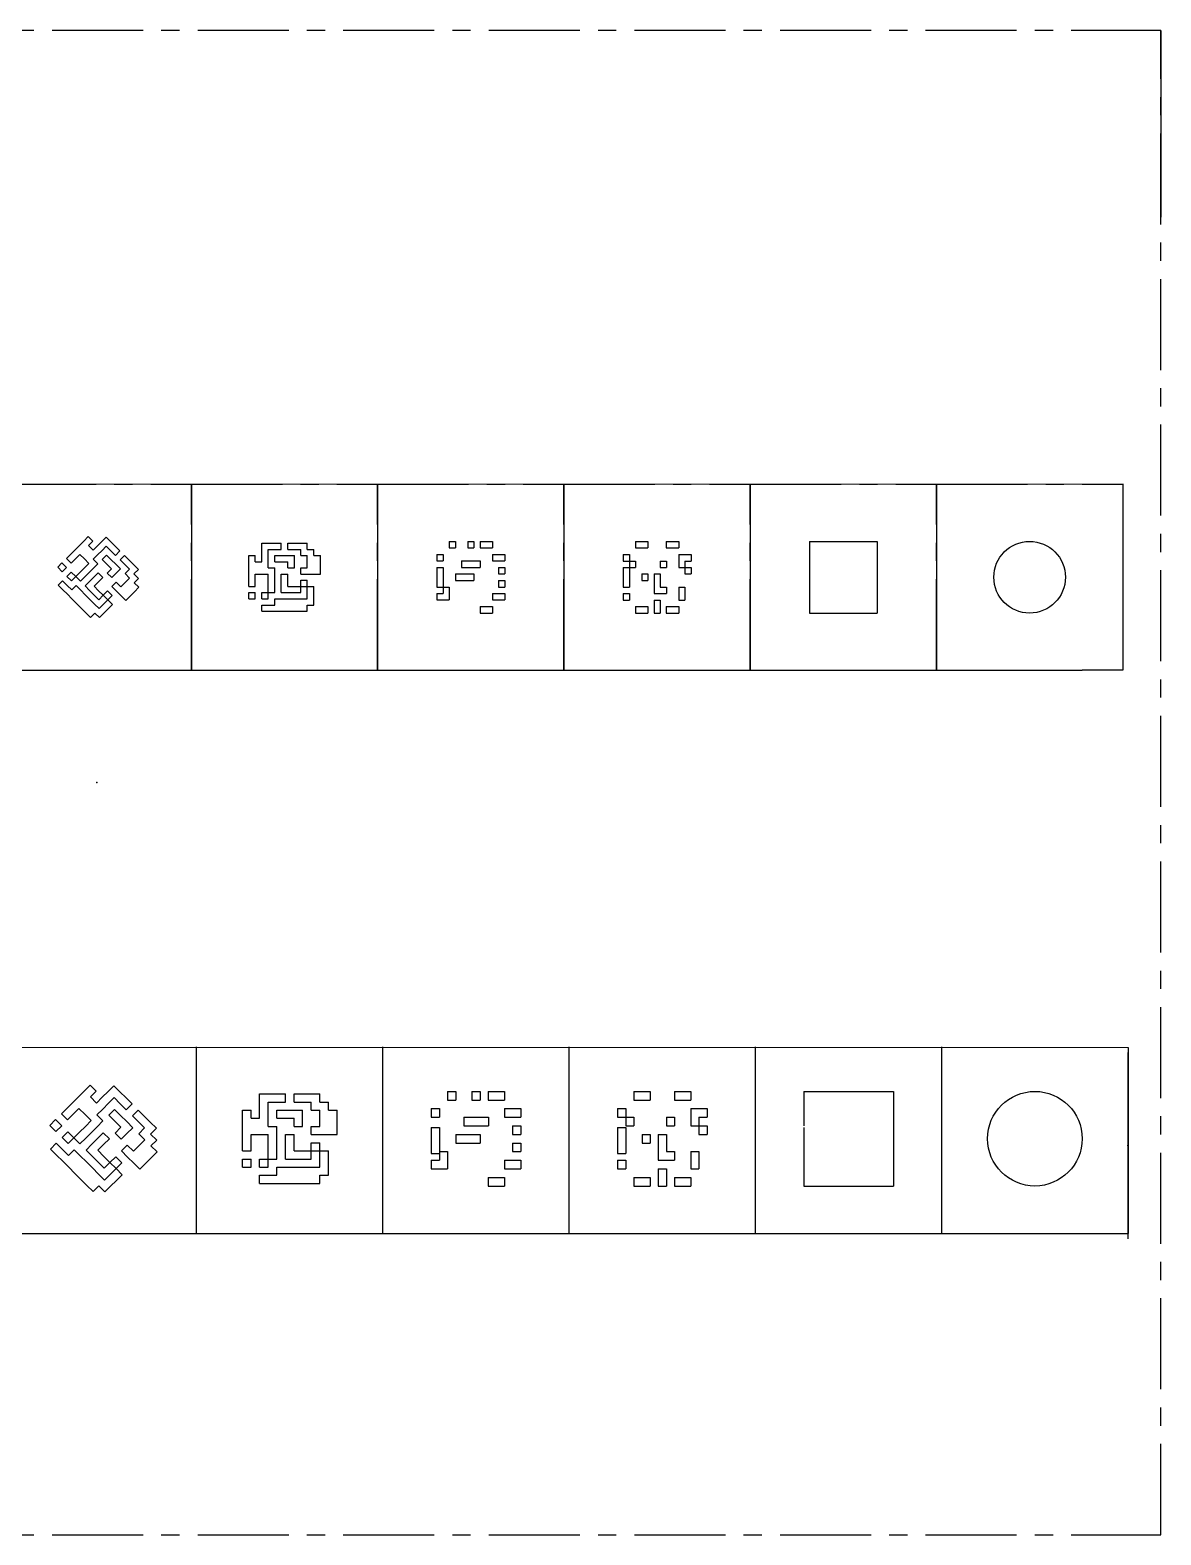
# Model space of a CAD drawing. Header units: millimetres. Extents: x -148 to 148, y -105 to 105.
# Drawn here: x -9.3 to 148.5, y -105 to 105 of the extents above; entities that cross this region are included whole.
import ezdxf

# ---------------------------------------------------------------- set-up
doc = ezdxf.new("R2010")
doc.units = ezdxf.units.MM
doc.header["$PDSIZE"] = -1
doc.linetypes.add('CENTERX2', pattern=[20.32, 12.7, -2.54, 2.54, -2.54])

msp = doc.modelspace()

# ---------------------------------------------------------------- linework, layer by layer
at = {"color": 7, "linetype": 'CENTERX2'}
for p, q in [((-148.5, 105), (148.5, 105)), ((148.5, -105), (148.5, 105)), ((-12.82, 41.64), (13.18, 41.64)), ((13.18, 15.68), (13.18, 41.68)), ((13.18, 41.64), (39.18, 41.64)), ((39.18, 15.68), (39.18, 41.68)), ((39.18, 41.64), (65.18, 41.64)), ((65.18, 41.64), (91.18, 41.64)), ((65.18, 15.68), (65.18, 41.64)), ((91.18, 41.64), (117.18, 41.64)), ((91.18, 15.68), (91.18, 41.64)), ((117.18, 41.64), (143.18, 41.64)), ((117.18, 15.68), (117.18, 41.64)), ((-148.5, -105), (148.5, -105))]:
    msp.add_line(p, q, dxfattribs=at)
at = {"color": 7, "linetype": 'Continuous'}
for p, q in [((148.5, 104.88), (148.5, 78.88)), ((-116.82, 41.68), (137.5, 41.64)), ((13.18, 41.68), (13.18, 15.68)), ((39.18, 41.68), (39.18, 15.68)), ((65.18, 41.68), (65.18, 15.68)), ((91.18, 41.68), (91.18, 15.68)), ((117.18, 41.68), (117.18, 15.68)), ((137.5, 41.64), (143.18, 41.64)), ((143.18, 41.68), (143.18, 15.68)), ((-2.44, 33.09), (-1.83, 33.7)), ((-1.83, 33.7), (-1.22, 34.31)), ((-1.22, 34.31), (-0.58, 33.67)), ((-1.19, 33.06), (-0.58, 33.67)), ((0.06, 33.02), (0.67, 33.63)), ((0.67, 33.63), (1.28, 34.24)), ((1.28, 34.24), (1.92, 33.6)), ((49.17, 33.65), (49.17, 32.74)), ((49.17, 33.65), (50.03, 33.65)), ((50.03, 33.65), (50.03, 32.74)), ((51.75, 33.65), (52.61, 33.65)), ((51.75, 33.65), (51.75, 32.74)), ((52.61, 33.65), (52.61, 32.74)), ((53.47, 33.65), (54.33, 33.65)), ((53.47, 33.65), (53.47, 32.74)), ((54.33, 33.65), (55.2, 33.65)), ((55.2, 33.65), (55.2, 32.74)), ((75.17, 33.64), (76.03, 33.64)), ((75.17, 33.64), (75.17, 32.73)), ((76.03, 33.64), (76.89, 33.64)), ((76.89, 33.64), (76.89, 32.73)), ((79.47, 33.64), (79.47, 32.73)), ((79.47, 33.64), (80.33, 33.64)), ((80.33, 33.64), (81.2, 33.64)), ((81.2, 33.64), (81.2, 32.73)), ((99.45, 33.64), (99.45, 32.73)), ((99.45, 33.64), (100.31, 33.64)), ((100.31, 33.64), (101.17, 33.64)), ((101.17, 33.64), (102.03, 33.64)), ((102.03, 33.64), (102.89, 33.64)), ((102.89, 33.64), (103.75, 33.64)), ((103.75, 33.64), (104.61, 33.64)), ((104.61, 33.64), (105.47, 33.64)), ((105.47, 33.64), (106.33, 33.64)), ((106.33, 33.64), (107.2, 33.64)), ((107.2, 33.64), (108.06, 33.64)), ((108.06, 33.64), (108.92, 33.64)), ((108.92, 33.64), (108.92, 32.73)), ((-4.27, 31.26), (-3.66, 31.87)), ((-3.66, 31.87), (-3.05, 32.48)), ((-3.05, 32.48), (-2.44, 33.09)), ((-3.01, 31.23), (-2.41, 31.84)), ((-2.41, 31.84), (-1.76, 31.2)), ((-1.19, 33.06), (-0.55, 32.41)), ((-0.55, 32.41), (0.06, 33.02)), ((-0.51, 31.16), (0.1, 31.77)), ((0.1, 31.77), (0.71, 32.38)), ((0.71, 32.38), (1.31, 32.99)), ((0.74, 31.13), (1.35, 31.74)), ((1.31, 32.99), (1.96, 32.35)), ((1.35, 31.74), (1.99, 31.09)), ((1.92, 33.6), (2.57, 32.95)), ((1.96, 32.35), (2.6, 31.7)), ((2.57, 32.95), (3.21, 32.31)), ((2.6, 31.7), (3.21, 32.31)), ((3.24, 31.06), (3.85, 31.67)), ((3.85, 31.67), (4.49, 31.03)), ((21.18, 30.8), (21.18, 31.66)), ((21.18, 31.66), (22.09, 31.66)), ((22.09, 30.8), (22.09, 31.66)), ((23, 33.38), (23.91, 33.38)), ((23, 32.52), (23, 33.38)), ((23, 31.66), (23, 32.52)), ((23, 30.8), (23, 31.66)), ((23.91, 33.38), (24.82, 33.38)), ((23.91, 31.66), (23.91, 32.52)), ((23.91, 32.52), (24.82, 32.52)), ((23.91, 30.8), (23.91, 31.66)), ((24.82, 33.38), (25.73, 33.38)), ((24.82, 32.52), (25.73, 32.52)), ((24.82, 30.8), (24.82, 31.66)), ((24.82, 31.66), (25.73, 31.66)), ((25.73, 32.52), (25.73, 33.38)), ((25.73, 31.66), (26.64, 31.66)), ((26.64, 33.38), (27.55, 33.38)), ((26.64, 32.52), (26.64, 33.38)), ((26.64, 32.52), (27.55, 32.52)), ((26.64, 31.66), (27.55, 31.66)), ((27.55, 33.38), (28.45, 33.38)), ((27.55, 32.52), (28.45, 32.52)), ((27.55, 30.8), (27.55, 31.66)), ((28.45, 33.38), (29.36, 33.38)), ((28.45, 31.66), (28.45, 32.52)), ((28.45, 31.66), (29.36, 31.66)), ((29.36, 32.52), (29.36, 33.38)), ((29.36, 32.52), (30.27, 32.52)), ((29.36, 30.8), (29.36, 31.66)), ((30.27, 31.66), (30.27, 32.52)), ((30.27, 31.66), (31.18, 31.66)), ((31.18, 30.8), (31.18, 31.66)), ((47.45, 31.83), (47.45, 30.92)), ((47.45, 31.83), (48.31, 31.83)), ((48.31, 31.83), (48.31, 30.92)), ((49.17, 32.74), (50.03, 32.74)), ((51.75, 32.74), (52.61, 32.74)), ((53.47, 32.74), (54.33, 32.74)), ((54.33, 32.74), (55.2, 32.74)), ((55.2, 31.83), (56.06, 31.83)), ((55.2, 31.83), (55.2, 30.92)), ((56.06, 31.83), (56.92, 31.83)), ((56.92, 31.83), (56.92, 30.92)), ((73.45, 31.82), (74.31, 31.82)), ((73.45, 31.82), (73.45, 30.91)), ((74.31, 31.82), (74.31, 30.91)), ((75.17, 32.73), (76.03, 32.73)), ((76.03, 32.73), (76.89, 32.73)), ((79.47, 32.73), (80.33, 32.73)), ((80.33, 32.73), (81.2, 32.73)), ((81.2, 31.82), (81.2, 30.91)), ((81.2, 31.82), (82.06, 31.82)), ((82.06, 31.82), (82.92, 31.82)), ((82.92, 31.82), (82.92, 30.91)), ((99.45, 32.73), (99.45, 31.82)), ((99.45, 31.82), (99.45, 30.91)), ((108.92, 32.73), (108.92, 31.82)), ((108.92, 31.82), (108.92, 30.91)), ((-5.48, 30.05), (-4.88, 30.66)), ((-5.48, 30.05), (-4.84, 29.4)), ((-4.88, 30.66), (-4.23, 30.01)), ((-4.84, 29.4), (-4.23, 30.01)), ((-4.27, 31.26), (-3.62, 30.62)), ((-3.62, 30.62), (-3.01, 31.23)), ((-2.34, 29.34), (-1.73, 29.94)), ((-1.76, 31.2), (-1.12, 30.55)), ((-1.73, 29.94), (-1.12, 30.55)), ((-1.09, 29.3), (-0.48, 29.91)), ((-0.51, 31.16), (0.13, 30.52)), ((-0.48, 29.91), (0.13, 30.52)), ((0.74, 31.13), (1.38, 30.49)), ((1.38, 30.49), (2.03, 29.84)), ((1.42, 29.23), (2.03, 29.84)), ((1.99, 31.09), (2.63, 30.45)), ((2.63, 30.45), (3.28, 29.81)), ((2.67, 29.2), (3.28, 29.81)), ((3.24, 31.06), (3.89, 30.42)), ((3.89, 30.42), (4.53, 29.77)), ((3.92, 29.17), (4.53, 29.77)), ((4.49, 31.03), (5.14, 30.38)), ((5.14, 30.38), (5.78, 29.74)), ((5.17, 29.13), (5.78, 29.74)), ((21.18, 29.94), (21.18, 30.8)), ((21.18, 29.08), (21.18, 29.94)), ((22.09, 30.8), (23, 30.8)), ((23.91, 29.94), (23.91, 30.8)), ((23.91, 29.94), (24.82, 29.94)), ((24.82, 30.8), (25.73, 30.8)), ((24.82, 29.08), (24.82, 29.94)), ((25.73, 30.8), (26.64, 30.8)), ((26.64, 29.94), (26.64, 30.8)), ((26.64, 29.94), (27.55, 29.94)), ((27.55, 29.94), (27.55, 30.8)), ((28.45, 29.94), (29.36, 29.94)), ((28.45, 29.08), (28.45, 29.94)), ((29.36, 29.94), (29.36, 30.8)), ((31.18, 29.94), (31.18, 30.8)), ((31.18, 29.08), (31.18, 29.94)), ((47.45, 30.92), (48.31, 30.92)), ((47.45, 30.01), (48.31, 30.01)), ((47.45, 30.01), (47.45, 29.1)), ((48.31, 30.01), (48.31, 29.1)), ((50.9, 30.92), (51.76, 30.92)), ((50.9, 30.92), (50.9, 30.01)), ((50.9, 30.01), (51.76, 30.01)), ((51.75, 30.01), (52.61, 30.01)), ((51.76, 30.92), (52.62, 30.92)), ((52.61, 30.01), (53.47, 30.01)), ((52.62, 30.92), (53.48, 30.92)), ((52.62, 30.01), (53.48, 30.01)), ((53.48, 30.92), (53.48, 30.01)), ((55.2, 30.92), (56.06, 30.92)), ((56.06, 30.92), (56.92, 30.92)), ((56.06, 30.01), (56.92, 30.01)), ((56.06, 30.01), (56.06, 29.1)), ((56.92, 30.01), (56.92, 29.1)), ((73.45, 30.91), (74.31, 30.91)), ((73.45, 30.01), (73.45, 29.1)), ((73.45, 30.01), (74.31, 30.01)), ((74.31, 30.91), (75.17, 30.91)), ((74.31, 30.91), (74.31, 30.01)), ((74.31, 30.01), (75.17, 30.01)), ((74.31, 30.01), (74.31, 29.1)), ((75.17, 30.91), (75.17, 30.01)), ((78.62, 30.91), (79.48, 30.91)), ((78.62, 30.91), (78.62, 30.01)), ((78.62, 30.01), (79.48, 30.01)), ((79.48, 30.91), (79.48, 30.01)), ((81.2, 30.91), (81.2, 30.01)), ((81.2, 30.01), (82.06, 30.01)), ((82.06, 30.91), (82.92, 30.91)), ((82.06, 30.91), (82.06, 30.01)), ((82.06, 30.01), (82.06, 29.1)), ((82.06, 30.01), (82.92, 30.01)), ((82.92, 30.01), (82.92, 29.1)), ((99.45, 30.91), (99.45, 30.01)), ((99.45, 30.01), (99.45, 29.1)), ((108.92, 30.91), (108.92, 30.01)), ((108.92, 30.01), (108.92, 29.1)), ((-5.42, 27.54), (-4.81, 28.15)), ((-5.42, 27.54), (-4.77, 26.9)), ((-4.81, 28.15), (-4.16, 27.51)), ((-4.2, 28.76), (-3.59, 29.37)), ((-4.2, 28.76), (-3.56, 28.12)), ((-4.16, 27.51), (-3.52, 26.87)), ((-3.59, 29.37), (-2.95, 28.73)), ((-3.56, 28.12), (-2.95, 28.73)), ((-3.52, 26.87), (-2.91, 27.48)), ((-2.95, 28.73), (-2.34, 29.34)), ((-2.95, 28.73), (-2.3, 28.08)), ((-2.91, 27.48), (-2.27, 26.83)), ((-2.3, 28.08), (-1.7, 28.69)), ((-1.7, 28.69), (-1.09, 29.3)), ((-1.66, 27.44), (-1.05, 28.05)), ((-1.66, 27.44), (-1.02, 26.8)), ((-1.05, 28.05), (-0.44, 28.66)), ((-0.44, 28.66), (0.17, 29.27)), ((-0.41, 27.41), (0.2, 28.02)), ((-0.41, 27.41), (0.23, 26.76)), ((0.17, 29.27), (0.81, 28.63)), ((0.2, 28.02), (0.81, 28.63)), ((1.42, 29.23), (2.06, 28.59)), ((2.06, 28.59), (2.67, 29.2)), ((2.09, 27.34), (2.7, 27.95)), ((2.09, 27.34), (2.74, 26.7)), ((2.7, 27.95), (3.35, 27.31)), ((3.35, 27.31), (3.95, 27.91)), ((3.92, 29.17), (4.56, 28.52)), ((3.95, 27.91), (4.56, 28.52)), ((5.17, 29.13), (5.81, 28.49)), ((5.21, 27.88), (5.81, 28.49)), ((5.21, 27.88), (5.85, 27.24)), ((21.18, 28.22), (21.18, 29.08)), ((21.18, 27.36), (21.18, 28.22)), ((21.18, 27.36), (22.09, 27.36)), ((22.09, 29.08), (23, 29.08)), ((22.09, 28.22), (22.09, 29.08)), ((22.09, 27.36), (22.09, 28.22)), ((23, 29.08), (23.91, 29.08)), ((23.91, 28.22), (23.91, 29.08)), ((23.91, 27.36), (23.91, 28.22)), ((23.91, 26.5), (23.91, 27.36)), ((24.82, 28.22), (24.82, 29.08)), ((24.82, 27.36), (24.82, 28.22)), ((24.82, 26.5), (24.82, 27.36)), ((25.73, 29.08), (26.64, 29.08)), ((25.73, 28.22), (25.73, 29.08)), ((25.73, 27.36), (25.73, 28.22)), ((25.73, 26.5), (25.73, 27.36)), ((26.64, 28.22), (26.64, 29.08)), ((26.64, 27.36), (26.64, 28.22)), ((26.64, 27.36), (27.55, 27.36)), ((27.55, 27.36), (28.45, 27.36)), ((28.45, 29.08), (29.36, 29.08)), ((28.45, 27.36), (28.45, 28.22)), ((28.45, 28.22), (29.36, 28.22)), ((28.45, 27.36), (29.36, 27.36)), ((28.45, 26.5), (28.45, 27.36)), ((29.36, 29.08), (30.27, 29.08)), ((29.36, 27.36), (29.36, 28.22)), ((29.36, 26.5), (29.36, 27.36)), ((29.36, 27.36), (30.27, 27.36)), ((30.27, 29.08), (31.18, 29.08)), ((30.27, 26.5), (30.27, 27.36)), ((47.45, 29.1), (47.45, 28.19)), ((47.45, 28.19), (47.45, 27.28)), ((48.31, 29.1), (48.31, 28.19)), ((48.31, 28.19), (48.31, 27.28)), ((50.04, 29.1), (50.9, 29.1)), ((50.04, 29.1), (50.04, 28.19)), ((50.04, 28.19), (50.9, 28.19)), ((50.9, 29.1), (51.76, 29.1)), ((50.9, 28.19), (51.76, 28.19)), ((51.75, 29.1), (52.61, 29.1)), ((51.75, 28.19), (52.61, 28.19)), ((52.61, 29.1), (52.61, 28.19)), ((56.06, 29.1), (56.92, 29.1)), ((56.06, 28.19), (56.92, 28.19)), ((56.06, 28.19), (56.06, 27.28)), ((56.92, 28.19), (56.92, 27.28)), ((73.45, 29.1), (73.45, 28.19)), ((73.45, 28.19), (73.45, 27.28)), ((74.31, 29.1), (74.31, 28.19)), ((74.31, 28.19), (74.31, 27.28)), ((76.04, 29.1), (76.04, 28.19)), ((76.04, 29.1), (76.9, 29.1)), ((76.04, 28.19), (76.9, 28.19)), ((76.9, 29.1), (76.9, 28.19)), ((77.75, 29.1), (78.61, 29.1)), ((77.75, 29.1), (77.75, 28.19)), ((77.75, 28.19), (77.76, 28.19)), ((77.76, 28.19), (77.76, 27.28)), ((78.61, 29.1), (78.61, 28.19)), ((78.61, 28.19), (78.62, 28.19)), ((78.62, 28.19), (78.62, 27.28)), ((82.06, 29.1), (82.92, 29.1)), ((99.45, 29.1), (99.45, 28.19)), ((99.45, 28.19), (99.45, 27.28)), ((108.92, 29.1), (108.92, 28.19)), ((108.92, 28.19), (108.92, 27.28)), ((-4.77, 26.9), (-4.13, 26.26)), ((-4.13, 26.26), (-3.49, 25.62)), ((-3.49, 25.62), (-2.84, 24.97)), ((-2.27, 26.83), (-1.63, 26.19)), ((-1.63, 26.19), (-0.98, 25.55)), ((-1.02, 26.8), (-0.38, 26.16)), ((-0.98, 25.55), (-0.34, 24.9)), ((-0.38, 26.16), (0.27, 25.51)), ((0.23, 26.76), (0.88, 26.12)), ((0.27, 25.51), (0.88, 26.12)), ((0.88, 26.12), (1.48, 26.73)), ((0.88, 26.12), (1.52, 25.48)), ((0.91, 24.87), (1.52, 25.48)), ((1.48, 26.73), (2.13, 26.09)), ((1.52, 25.48), (2.13, 26.09)), ((1.52, 25.48), (2.16, 24.84)), ((2.74, 26.7), (3.38, 26.05)), ((3.38, 26.05), (4.02, 25.41)), ((4.02, 25.41), (4.63, 26.02)), ((4.63, 26.02), (5.24, 26.63)), ((5.24, 26.63), (5.85, 27.24)), ((21.18, 25.63), (21.18, 26.5)), ((21.18, 26.5), (22.09, 26.5)), ((21.18, 25.63), (22.09, 25.63)), ((22.09, 25.63), (22.09, 26.5)), ((23, 25.63), (23, 26.5)), ((23, 26.5), (23.91, 26.5)), ((23, 25.63), (23.91, 25.63)), ((23.91, 26.5), (24.82, 26.5)), ((23.91, 25.63), (23.91, 26.5)), ((24.82, 25.63), (25.73, 25.63)), ((24.82, 24.77), (24.82, 25.63)), ((25.73, 26.5), (26.64, 26.5)), ((25.73, 25.63), (26.64, 25.63)), ((26.64, 26.5), (27.55, 26.5)), ((26.64, 25.63), (27.55, 25.63)), ((27.55, 26.5), (28.45, 26.5)), ((27.55, 25.63), (28.45, 25.63)), ((28.45, 25.63), (29.36, 25.63)), ((29.36, 25.63), (29.36, 26.5)), ((30.27, 25.63), (30.27, 26.5)), ((30.27, 24.77), (30.27, 25.63)), ((47.45, 27.28), (48.31, 27.28)), ((47.45, 26.37), (47.45, 25.47)), ((47.45, 26.37), (48.31, 26.37)), ((47.45, 25.47), (48.31, 25.47)), ((48.31, 27.28), (49.17, 27.28)), ((48.31, 27.28), (48.31, 26.37)), ((48.31, 25.47), (49.17, 25.47)), ((49.17, 27.28), (49.17, 26.37)), ((49.17, 26.37), (49.17, 25.47)), ((55.2, 26.37), (56.06, 26.37)), ((55.2, 26.37), (55.2, 25.47)), ((55.2, 25.47), (56.06, 25.47)), ((56.06, 27.28), (56.92, 27.28)), ((56.06, 26.37), (56.92, 26.37)), ((56.06, 25.47), (56.92, 25.47)), ((56.92, 26.37), (56.92, 25.47)), ((73.45, 27.28), (74.31, 27.28)), ((73.45, 26.37), (73.45, 25.46)), ((73.45, 26.37), (74.31, 26.37)), ((73.45, 25.46), (74.31, 25.46)), ((74.31, 26.37), (74.31, 25.46)), ((77.75, 27.28), (77.76, 26.37)), ((77.75, 27.28), (77.76, 27.28)), ((77.75, 25.46), (77.75, 24.55)), ((77.75, 25.46), (78.61, 25.46)), ((77.76, 26.37), (78.62, 26.37)), ((78.61, 27.28), (78.62, 27.28)), ((78.61, 25.46), (78.61, 24.55)), ((78.62, 27.28), (79.48, 27.28)), ((78.62, 26.37), (79.48, 26.37)), ((79.48, 27.28), (79.48, 26.37)), ((81.2, 27.28), (81.2, 26.37)), ((81.2, 27.28), (82.06, 27.28)), ((81.2, 26.37), (81.2, 25.46)), ((81.2, 25.46), (82.06, 25.46)), ((82.06, 27.28), (82.06, 26.37)), ((82.06, 26.37), (82.06, 25.46)), ((99.45, 27.28), (99.45, 26.37)), ((99.45, 26.37), (99.45, 25.46)), ((99.45, 25.46), (99.45, 24.55)), ((108.92, 27.28), (108.92, 26.37)), ((108.92, 26.37), (108.92, 25.46)), ((108.92, 25.46), (108.92, 24.55)), ((-2.84, 24.97), (-2.2, 24.33)), ((-2.2, 24.33), (-1.56, 23.69)), ((-1.56, 23.69), (-0.92, 23.04)), ((-0.92, 23.04), (-0.31, 23.65)), ((-0.34, 24.9), (0.3, 24.26)), ((-0.31, 23.65), (0.34, 23.01)), ((0.3, 24.26), (0.91, 24.87)), ((0.34, 23.01), (0.94, 23.62)), ((0.94, 23.62), (1.55, 24.23)), ((1.55, 24.23), (2.16, 24.84)), ((23, 23.91), (23, 24.77)), ((23, 24.77), (23.91, 24.77)), ((23, 23.91), (23.91, 23.91)), ((23.91, 24.77), (24.82, 24.77)), ((23.91, 23.91), (24.82, 23.91)), ((24.82, 23.91), (25.73, 23.91)), ((25.73, 23.91), (26.64, 23.91)), ((26.64, 23.91), (27.55, 23.91)), ((27.55, 23.91), (28.45, 23.91)), ((28.45, 23.91), (29.36, 23.91)), ((29.36, 23.91), (29.36, 24.77)), ((29.36, 24.77), (30.27, 24.77)), ((53.47, 24.56), (54.33, 24.56)), ((53.47, 24.56), (53.47, 23.65)), ((53.47, 23.65), (54.33, 23.65)), ((54.33, 24.56), (55.2, 24.56)), ((54.33, 23.65), (55.2, 23.65)), ((55.2, 24.56), (55.2, 23.65)), ((75.17, 24.55), (76.03, 24.55)), ((75.17, 24.55), (76.03, 24.55)), ((75.17, 24.55), (75.17, 23.64)), ((75.17, 23.64), (76.03, 23.64)), ((76.03, 24.55), (76.89, 24.55)), ((76.03, 23.64), (76.89, 23.64)), ((76.89, 24.55), (76.89, 23.64)), ((77.75, 24.55), (77.75, 23.64)), ((77.75, 23.64), (78.61, 23.64)), ((78.61, 24.55), (78.61, 23.64)), ((79.47, 24.55), (79.47, 23.64)), ((79.47, 24.55), (80.33, 24.55)), ((79.47, 23.64), (80.33, 23.64)), ((80.33, 24.55), (81.2, 24.55)), ((80.33, 23.64), (81.2, 23.64)), ((81.2, 24.55), (81.2, 23.64)), ((99.45, 24.55), (99.45, 23.64)), ((99.45, 23.64), (100.31, 23.64)), ((100.31, 23.64), (101.17, 23.64)), ((101.17, 23.64), (102.03, 23.64)), ((102.03, 23.64), (102.89, 23.64)), ((102.89, 23.64), (103.75, 23.64)), ((103.75, 23.64), (104.61, 23.64)), ((104.61, 23.64), (105.47, 23.64)), ((105.47, 23.64), (106.33, 23.64)), ((106.33, 23.64), (107.2, 23.64)), ((107.2, 23.64), (108.06, 23.64)), ((108.06, 23.64), (108.92, 23.64)), ((108.92, 24.55), (108.92, 23.64)), ((-116.82, 15.68), (137.5, 15.68)), ((143.18, 15.68), (137.5, 15.68)), ((-142.09, -36.89), (143.91, -36.96)), ((-142.09, -36.89), (143.91, -36.96)), ((13.91, -62.89), (13.91, -36.89)), ((39.91, -62.89), (39.91, -36.89)), ((65.91, -62.89), (65.91, -36.89)), ((91.91, -62.89), (91.91, -36.89)), ((117.91, -62.89), (117.91, -36.89)), ((143.9, -37.67), (143.9, -63.67)), ((143.91, -36.96), (143.91, -62.96)), ((-3.36, -44.64), (-2.55, -43.83)), ((-2.55, -43.83), (-1.75, -43.03)), ((-1.75, -43.03), (-0.95, -42.23)), ((-0.95, -42.23), (-0.1, -43.07)), ((-0.9, -43.88), (-0.1, -43.07)), ((-0.9, -43.88), (-0.05, -44.73)), ((-0.05, -44.73), (0.75, -43.92)), ((0.75, -43.92), (1.55, -43.12)), ((1.55, -43.12), (2.36, -42.32)), ((1.6, -44.77), (2.4, -43.97)), ((2.36, -42.32), (3.21, -43.16)), ((2.4, -43.97), (3.25, -44.82)), ((3.21, -43.16), (4.06, -44.01)), ((4.06, -44.01), (4.9, -44.86)), ((22.71, -44.59), (22.71, -43.46)), ((22.71, -43.46), (23.91, -43.46)), ((23.91, -43.46), (25.11, -43.46)), ((25.11, -43.46), (26.31, -43.46)), ((26.31, -44.59), (26.31, -43.46)), ((27.51, -43.46), (28.71, -43.46)), ((27.51, -44.59), (27.51, -43.46)), ((28.71, -43.46), (29.91, -43.46)), ((29.91, -43.46), (31.11, -43.46)), ((31.11, -44.59), (31.11, -43.46)), ((48.93, -43.11), (48.93, -44.31)), ((48.93, -43.11), (50.07, -43.11)), ((50.07, -43.11), (50.07, -44.31)), ((52.34, -43.11), (52.34, -44.31)), ((52.34, -43.11), (53.48, -43.11)), ((53.48, -43.11), (53.48, -44.31)), ((54.61, -43.11), (54.61, -44.31)), ((54.61, -43.11), (55.75, -43.11)), ((55.75, -43.11), (56.89, -43.11)), ((56.89, -43.11), (56.89, -44.31)), ((74.93, -43.11), (74.93, -44.31)), ((74.93, -43.11), (76.07, -43.11)), ((76.07, -43.11), (77.2, -43.11)), ((77.2, -43.11), (77.2, -44.31)), ((80.61, -43.11), (80.61, -44.31)), ((80.61, -43.11), (81.75, -43.11)), ((81.75, -43.11), (82.89, -43.11)), ((82.89, -43.11), (82.89, -44.31)), ((98.66, -43.11), (98.66, -44.31)), ((98.66, -43.11), (99.8, -43.11)), ((99.8, -43.11), (100.93, -43.11)), ((100.93, -43.11), (102.07, -43.11)), ((102.07, -43.11), (103.2, -43.11)), ((103.2, -43.11), (104.34, -43.11)), ((104.34, -43.11), (105.48, -43.11)), ((105.48, -43.11), (106.61, -43.11)), ((106.61, -43.11), (107.75, -43.11)), ((107.75, -43.11), (108.89, -43.11)), ((108.89, -43.11), (110.02, -43.11)), ((110.02, -43.11), (111.16, -43.11)), ((111.16, -43.11), (111.16, -44.31)), ((-4.96, -46.24), (-4.16, -45.44)), ((-4.16, -45.44), (-3.36, -44.64)), ((-3.31, -46.29), (-2.51, -45.49)), ((-2.51, -45.49), (-1.66, -46.33)), ((-0.01, -46.38), (0.8, -45.58)), ((0.8, -45.58), (1.6, -44.77)), ((1.64, -46.42), (2.45, -45.62)), ((2.45, -45.62), (3.3, -46.47)), ((3.25, -44.82), (4.1, -45.67)), ((4.1, -45.67), (4.9, -44.86)), ((4.95, -46.51), (5.75, -45.71)), ((5.75, -45.71), (6.6, -46.56)), ((20.31, -45.73), (21.51, -45.73)), ((20.31, -46.86), (20.31, -45.73)), ((21.51, -46.86), (21.51, -45.73)), ((22.71, -45.73), (22.71, -44.59)), ((22.71, -46.86), (22.71, -45.73)), ((23.91, -44.59), (25.11, -44.59)), ((23.91, -45.73), (23.91, -44.59)), ((23.91, -46.86), (23.91, -45.73)), ((25.11, -44.59), (26.31, -44.59)), ((25.11, -46.86), (25.11, -45.73)), ((25.11, -45.73), (26.31, -45.73)), ((26.31, -45.73), (27.51, -45.73)), ((27.51, -44.59), (28.71, -44.59)), ((27.51, -45.73), (28.71, -45.73)), ((28.71, -44.59), (29.91, -44.59)), ((28.71, -46.86), (28.71, -45.73)), ((29.91, -45.73), (29.91, -44.59)), ((29.91, -45.73), (31.11, -45.73)), ((31.11, -44.59), (32.31, -44.59)), ((31.11, -46.86), (31.11, -45.73)), ((32.31, -45.73), (32.31, -44.59)), ((32.31, -45.73), (33.51, -45.73)), ((33.51, -46.86), (33.51, -45.73)), ((46.66, -45.51), (46.66, -46.71)), ((46.66, -45.51), (47.8, -45.51)), ((47.8, -45.51), (47.8, -46.71)), ((48.93, -44.31), (50.07, -44.31)), ((52.34, -44.31), (53.48, -44.31)), ((54.61, -44.31), (55.75, -44.31)), ((55.75, -44.31), (56.89, -44.31)), ((56.89, -45.51), (56.89, -46.71)), ((56.89, -45.51), (58.02, -45.51)), ((58.02, -45.51), (59.16, -45.51)), ((59.16, -45.51), (59.16, -46.71)), ((72.66, -45.51), (72.66, -46.71)), ((72.66, -45.51), (73.8, -45.51)), ((73.8, -45.51), (73.8, -46.71)), ((74.93, -44.31), (76.07, -44.31)), ((76.07, -44.31), (77.2, -44.31)), ((80.61, -44.31), (81.75, -44.31)), ((81.75, -44.31), (82.89, -44.31)), ((82.89, -45.51), (82.89, -46.71)), ((82.89, -45.51), (84.02, -45.51)), ((84.02, -45.51), (85.16, -45.51)), ((85.16, -45.51), (85.16, -46.71)), ((98.66, -44.31), (98.66, -45.51)), ((98.66, -45.51), (98.66, -46.71)), ((111.16, -44.31), (111.16, -45.51)), ((111.16, -45.51), (111.16, -46.71)), ((-6.57, -47.85), (-5.77, -47.05)), ((-6.57, -47.85), (-5.72, -48.7)), ((-5.77, -47.05), (-4.92, -47.9)), ((-5.72, -48.7), (-4.92, -47.9)), ((-4.96, -46.24), (-4.11, -47.09)), ((-4.11, -47.09), (-3.31, -46.29)), ((-2.42, -48.79), (-1.61, -47.99)), ((-1.66, -46.33), (-0.81, -47.18)), ((-1.61, -47.99), (-0.81, -47.18)), ((-0.77, -48.83), (0.04, -48.03)), ((-0.01, -46.38), (0.84, -47.23)), ((0.04, -48.03), (0.84, -47.23)), ((1.64, -46.42), (2.49, -47.27)), ((2.49, -47.27), (3.34, -48.12)), ((2.54, -48.92), (3.34, -48.12)), ((3.3, -46.47), (4.15, -47.32)), ((4.15, -47.32), (4.99, -48.17)), ((4.19, -48.97), (4.99, -48.17)), ((4.95, -46.51), (5.8, -47.36)), ((5.8, -47.36), (6.65, -48.21)), ((5.84, -49.01), (6.65, -48.21)), ((6.6, -46.56), (7.45, -47.41)), ((7.45, -47.41), (8.3, -48.26)), ((7.49, -49.06), (8.3, -48.26)), ((20.31, -48), (20.31, -46.86)), ((20.31, -49.14), (20.31, -48)), ((21.51, -46.86), (22.71, -46.86)), ((23.91, -48), (23.91, -46.86)), ((23.91, -48), (25.11, -48)), ((25.11, -46.86), (26.31, -46.86)), ((25.11, -49.14), (25.11, -48)), ((26.31, -46.86), (27.51, -46.86)), ((27.51, -48), (27.51, -46.86)), ((27.51, -48), (28.71, -48)), ((28.71, -48), (28.71, -46.86)), ((29.91, -48), (31.11, -48)), ((29.91, -49.14), (29.91, -48)), ((31.11, -48), (31.11, -46.86)), ((33.51, -48), (33.51, -46.86)), ((33.51, -49.14), (33.51, -48)), ((46.66, -46.71), (47.8, -46.71)), ((46.66, -48.16), (46.66, -49.36)), ((46.66, -48.16), (47.8, -48.16)), ((47.8, -48.16), (47.8, -49.36)), ((51.22, -46.71), (51.22, -47.91)), ((51.22, -46.71), (52.35, -46.71)), ((51.22, -47.91), (52.35, -47.91)), ((52.34, -47.91), (53.48, -47.91)), ((52.35, -46.71), (53.49, -46.71)), ((53.48, -47.91), (54.61, -47.91)), ((53.49, -46.71), (54.63, -46.71)), ((53.49, -47.91), (54.63, -47.91)), ((54.63, -46.71), (54.63, -47.91)), ((56.89, -46.71), (58.02, -46.71)), ((58.02, -46.71), (59.16, -46.71)), ((58.02, -47.91), (58.02, -49.11)), ((58.02, -47.91), (59.16, -47.91)), ((59.16, -47.91), (59.16, -49.11)), ((72.66, -46.71), (73.8, -46.71)), ((72.66, -48.16), (72.66, -49.36)), ((72.66, -48.16), (73.8, -48.16)), ((73.8, -46.71), (73.8, -47.91)), ((73.8, -46.71), (74.93, -46.71)), ((73.8, -47.91), (74.93, -47.91)), ((73.8, -48.16), (73.8, -49.36)), ((74.93, -46.71), (74.93, -47.91)), ((79.49, -46.71), (79.49, -47.91)), ((79.49, -46.71), (80.63, -46.71)), ((79.49, -47.91), (80.63, -47.91)), ((80.63, -46.71), (80.63, -47.91)), ((82.89, -46.71), (82.89, -47.91)), ((82.89, -47.91), (84.02, -47.91)), ((84.02, -46.71), (84.02, -47.91)), ((84.02, -46.71), (85.16, -46.71)), ((84.02, -47.91), (84.02, -49.11)), ((84.02, -47.91), (85.16, -47.91)), ((85.16, -47.91), (85.16, -49.11)), ((98.66, -46.71), (98.66, -47.91)), ((98.66, -48.16), (98.66, -49.36)), ((111.16, -46.71), (111.16, -47.91)), ((111.16, -47.91), (111.16, -49.11)), ((-6.48, -51.15), (-5.68, -50.35)), ((-5.68, -50.35), (-4.83, -51.2)), ((-4.87, -49.55), (-4.07, -48.74)), ((-4.87, -49.55), (-4.02, -50.4)), ((-4.07, -48.74), (-3.22, -49.59)), ((-4.02, -50.4), (-3.22, -49.59)), ((-3.22, -49.59), (-2.42, -48.79)), ((-3.22, -49.59), (-2.37, -50.44)), ((-2.37, -50.44), (-1.57, -49.64)), ((-1.57, -49.64), (-0.77, -48.83)), ((-0.72, -50.49), (0.08, -49.68)), ((0.08, -49.68), (0.89, -48.88)), ((0.89, -48.88), (1.73, -49.73)), ((0.93, -50.53), (1.73, -49.73)), ((2.54, -48.92), (3.39, -49.77)), ((3.39, -49.77), (4.19, -48.97)), ((5.84, -49.01), (6.69, -49.86)), ((5.89, -50.67), (6.69, -49.86)), ((7.49, -49.06), (8.34, -49.91)), ((7.54, -50.71), (8.34, -49.91)), ((20.31, -50.27), (20.31, -49.14)), ((20.31, -51.41), (20.31, -50.27)), ((21.51, -49.14), (22.71, -49.14)), ((21.51, -50.27), (21.51, -49.14)), ((21.51, -51.41), (21.51, -50.27)), ((22.71, -49.14), (23.91, -49.14)), ((23.91, -50.27), (23.91, -49.14)), ((23.91, -51.41), (23.91, -50.27)), ((25.11, -50.27), (25.11, -49.14)), ((25.11, -51.41), (25.11, -50.27)), ((26.31, -50.27), (26.31, -49.14)), ((26.31, -49.14), (27.51, -49.14)), ((26.31, -51.41), (26.31, -50.27)), ((27.51, -50.27), (27.51, -49.14)), ((27.51, -51.41), (27.51, -50.27)), ((29.91, -49.14), (31.11, -49.14)), ((29.91, -50.27), (31.11, -50.27)), ((29.91, -51.41), (29.91, -50.27)), ((31.11, -49.14), (32.31, -49.14)), ((31.11, -51.41), (31.11, -50.27)), ((32.31, -49.14), (33.51, -49.14)), ((46.66, -49.36), (46.66, -50.56)), ((47.8, -49.36), (47.8, -50.56)), ((50.08, -49.11), (50.08, -50.31)), ((50.08, -49.11), (51.22, -49.11)), ((50.08, -50.31), (51.22, -50.31)), ((51.22, -49.11), (52.35, -49.11)), ((51.22, -50.31), (52.35, -50.31)), ((52.34, -49.11), (53.48, -49.11)), ((52.34, -50.31), (53.48, -50.31)), ((53.48, -49.11), (53.48, -50.31)), ((58.02, -49.11), (59.16, -49.11)), ((58.02, -50.31), (58.02, -51.51)), ((58.02, -50.31), (59.16, -50.31)), ((59.16, -50.31), (59.16, -51.51)), ((72.66, -49.36), (72.66, -50.56)), ((73.8, -49.36), (73.8, -50.56)), ((76.08, -49.11), (76.08, -50.31)), ((76.08, -49.11), (77.22, -49.11)), ((76.08, -50.31), (77.22, -50.31)), ((77.22, -49.11), (77.22, -50.31)), ((78.34, -49.11), (78.34, -50.31)), ((78.34, -49.11), (79.48, -49.11)), ((78.34, -50.31), (78.35, -50.31)), ((78.35, -50.31), (78.35, -51.51)), ((79.48, -49.11), (79.48, -50.31)), ((79.48, -50.31), (79.49, -50.31)), ((79.49, -50.31), (79.49, -51.51)), ((84.02, -49.11), (85.16, -49.11)), ((98.66, -49.36), (98.66, -50.56)), ((111.16, -49.11), (111.16, -50.31)), ((111.16, -50.31), (111.16, -51.51)), ((-6.48, -51.15), (-5.63, -52)), ((-5.63, -52), (-4.78, -52.85)), ((-4.83, -51.2), (-3.98, -52.05)), ((-3.98, -52.05), (-3.18, -51.24)), ((-3.18, -51.24), (-2.33, -52.09)), ((-2.33, -52.09), (-1.48, -52.94)), ((-1.52, -51.29), (-0.72, -50.49)), ((-1.52, -51.29), (-0.68, -52.14)), ((-0.68, -52.14), (0.17, -52.99)), ((0.13, -51.33), (0.93, -50.53)), ((0.13, -51.33), (0.98, -52.18)), ((0.98, -52.18), (1.82, -53.03)), ((1.82, -53.03), (2.63, -52.23)), ((2.63, -52.23), (3.48, -53.08)), ((3.43, -51.42), (4.24, -50.62)), ((3.43, -51.42), (4.28, -52.27)), ((4.24, -50.62), (5.08, -51.47)), ((4.28, -52.27), (5.13, -53.12)), ((5.08, -51.47), (5.89, -50.67)), ((6.78, -53.17), (7.58, -52.36)), ((7.54, -50.71), (8.39, -51.56)), ((7.58, -52.36), (8.39, -51.56)), ((20.31, -51.41), (21.51, -51.41)), ((23.91, -52.55), (23.91, -51.41)), ((25.11, -52.55), (25.11, -51.41)), ((26.31, -52.55), (26.31, -51.41)), ((27.51, -51.41), (28.71, -51.41)), ((28.71, -51.41), (29.91, -51.41)), ((29.91, -51.41), (31.11, -51.41)), ((29.91, -52.55), (29.91, -51.41)), ((31.11, -52.55), (31.11, -51.41)), ((31.11, -51.41), (32.31, -51.41)), ((32.31, -52.55), (32.31, -51.41)), ((46.66, -50.56), (46.66, -51.76)), ((46.66, -51.76), (47.8, -51.76)), ((47.8, -50.56), (47.8, -51.76)), ((47.8, -51.51), (47.8, -52.71)), ((47.8, -51.51), (48.93, -51.51)), ((48.93, -51.51), (48.93, -52.71)), ((58.02, -51.51), (59.16, -51.51)), ((72.66, -50.56), (72.66, -51.76)), ((72.66, -51.76), (73.8, -51.76)), ((73.8, -50.56), (73.8, -51.76)), ((78.34, -51.51), (78.35, -52.71)), ((78.34, -51.51), (78.35, -51.51)), ((79.48, -51.51), (79.49, -51.51)), ((79.49, -51.51), (80.63, -51.51)), ((80.63, -51.51), (80.63, -52.71)), ((82.89, -51.51), (82.89, -52.71)), ((82.89, -51.51), (84.02, -51.51)), ((84.02, -51.51), (84.02, -52.71)), ((98.66, -50.56), (98.66, -51.76)), ((98.66, -51.51), (98.66, -52.71)), ((111.16, -51.51), (111.16, -52.71)), ((-4.78, -52.85), (-3.93, -53.7)), ((-3.93, -53.7), (-3.09, -54.55)), ((-3.09, -54.55), (-2.24, -55.4)), ((-1.48, -52.94), (-0.63, -53.79)), ((-0.63, -53.79), (0.22, -54.64)), ((0.17, -52.99), (1.02, -53.84)), ((1.02, -53.84), (1.82, -53.03)), ((1.82, -53.03), (2.67, -53.88)), ((1.87, -54.68), (2.67, -53.88)), ((2.67, -53.88), (3.48, -53.08)), ((2.67, -53.88), (3.52, -54.73)), ((5.13, -53.12), (5.98, -53.97)), ((5.98, -53.97), (6.78, -53.17)), ((20.31, -53.68), (20.31, -52.55)), ((20.31, -52.55), (21.51, -52.55)), ((20.31, -53.68), (21.51, -53.68)), ((21.51, -53.68), (21.51, -52.55)), ((22.71, -52.55), (23.91, -52.55)), ((22.71, -53.68), (22.71, -52.55)), ((22.71, -53.68), (23.91, -53.68)), ((23.91, -52.55), (25.11, -52.55)), ((23.91, -53.68), (23.91, -52.55)), ((25.11, -54.82), (25.11, -53.68)), ((25.11, -53.68), (26.31, -53.68)), ((26.31, -52.55), (27.51, -52.55)), ((26.31, -53.68), (27.51, -53.68)), ((27.51, -52.55), (28.71, -52.55)), ((27.51, -53.68), (28.71, -53.68)), ((28.71, -52.55), (29.91, -52.55)), ((28.71, -53.68), (29.91, -53.68)), ((29.91, -53.68), (31.11, -53.68)), ((31.11, -53.68), (31.11, -52.55)), ((32.31, -53.68), (32.31, -52.55)), ((32.31, -54.82), (32.31, -53.68)), ((46.66, -52.71), (46.66, -53.91)), ((46.66, -52.71), (47.8, -52.71)), ((46.66, -53.91), (47.8, -53.91)), ((47.8, -53.91), (48.93, -53.91)), ((48.93, -52.71), (48.93, -53.91)), ((56.89, -52.71), (56.89, -53.91)), ((56.89, -52.71), (58.02, -52.71)), ((56.89, -53.91), (58.02, -53.91)), ((58.02, -52.71), (59.16, -52.71)), ((58.02, -53.91), (59.16, -53.91)), ((59.16, -52.71), (59.16, -53.91)), ((72.66, -52.71), (72.66, -53.91)), ((72.66, -52.71), (73.8, -52.71)), ((72.66, -53.91), (73.8, -53.91)), ((73.8, -52.71), (73.8, -53.91)), ((78.34, -53.91), (78.34, -55.11)), ((78.34, -53.91), (79.48, -53.91)), ((78.35, -52.71), (79.49, -52.71)), ((79.48, -53.91), (79.48, -55.11)), ((79.49, -52.71), (80.63, -52.71)), ((82.89, -52.71), (82.89, -53.91)), ((82.89, -53.91), (84.02, -53.91)), ((84.02, -52.71), (84.02, -53.91)), ((98.66, -52.71), (98.66, -53.91)), ((98.66, -53.91), (98.66, -55.11)), ((111.16, -52.71), (111.16, -53.91)), ((111.16, -53.91), (111.16, -55.11)), ((-2.24, -55.4), (-1.39, -56.25)), ((-1.39, -56.25), (-0.54, -57.09)), ((-0.54, -57.09), (0.26, -56.29)), ((0.22, -54.64), (1.07, -55.49)), ((0.26, -56.29), (1.11, -57.14)), ((1.07, -55.49), (1.87, -54.68)), ((1.11, -57.14), (1.91, -56.34)), ((1.91, -56.34), (2.72, -55.53)), ((2.72, -55.53), (3.52, -54.73)), ((22.71, -54.82), (23.91, -54.82)), ((22.71, -55.96), (22.71, -54.82)), ((22.71, -55.96), (23.91, -55.96)), ((23.91, -54.82), (25.11, -54.82)), ((23.91, -55.96), (25.11, -55.96)), ((25.11, -55.96), (26.31, -55.96)), ((26.31, -55.96), (27.51, -55.96)), ((27.51, -55.96), (28.71, -55.96)), ((28.71, -55.96), (29.91, -55.96)), ((29.91, -55.96), (31.11, -55.96)), ((31.11, -55.96), (31.11, -54.82)), ((31.11, -54.82), (32.31, -54.82)), ((54.61, -55.11), (54.61, -56.31)), ((54.61, -55.11), (55.75, -55.11)), ((54.61, -56.31), (55.75, -56.31)), ((55.75, -55.11), (56.89, -55.11)), ((55.75, -56.31), (56.89, -56.31)), ((56.89, -55.11), (56.89, -56.31)), ((74.93, -55.11), (74.93, -56.31)), ((74.93, -55.11), (76.07, -55.11)), ((74.93, -55.11), (76.07, -55.11)), ((74.93, -56.31), (76.07, -56.31)), ((76.07, -55.11), (77.2, -55.11)), ((76.07, -56.31), (77.2, -56.31)), ((77.2, -55.11), (77.2, -56.31)), ((78.34, -55.11), (78.34, -56.31)), ((78.34, -56.31), (79.48, -56.31)), ((79.48, -55.11), (79.48, -56.31)), ((80.61, -55.11), (80.61, -56.31)), ((80.61, -55.11), (81.75, -55.11)), ((80.61, -56.31), (81.75, -56.31)), ((81.75, -55.11), (82.89, -55.11)), ((81.75, -56.31), (82.89, -56.31)), ((82.89, -55.11), (82.89, -56.31)), ((98.66, -55.11), (98.66, -56.31)), ((98.66, -56.31), (99.8, -56.31)), ((99.8, -56.31), (100.93, -56.31)), ((100.93, -56.31), (102.07, -56.31)), ((102.07, -56.31), (103.2, -56.31)), ((103.2, -56.31), (104.34, -56.31)), ((104.34, -56.31), (105.48, -56.31)), ((105.48, -56.31), (106.61, -56.31)), ((106.61, -56.31), (107.75, -56.31)), ((107.75, -56.31), (108.89, -56.31)), ((108.89, -56.31), (110.02, -56.31)), ((110.02, -56.31), (111.16, -56.31)), ((111.16, -55.11), (111.16, -56.31)), ((-142.09, -62.89), (143.91, -62.96))]:
    msp.add_line(p, q, dxfattribs=at)
for centre, radius in [((130.18, 28.64), 5), ((130.91, -49.71), 6.6)]:
    msp.add_circle(centre, radius, dxfattribs=at)
for p in [(0, 0), (143.9, -50.67)]:
    msp.add_point(p, dxfattribs=at)

doc.saveas('drawing.dxf')
